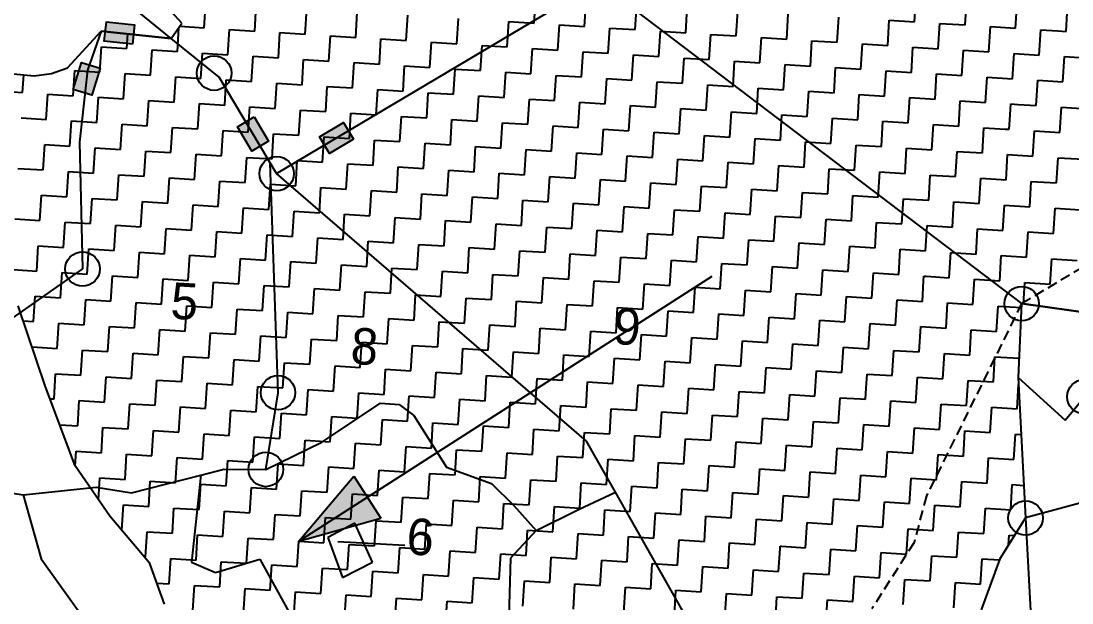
# Model space of a CAD drawing. Header units: metres. Extents: x 283327 to 285518, y 2014808 to 2017186.
# Drawn here: x 283588 to 284109, y 2016089 to 2016377 of the extents above; entities that cross this region are included whole.
import ezdxf
from ezdxf.enums import TextEntityAlignment as Align

# ---------------------------------------------------------------- set-up
doc = ezdxf.new("R2010")
doc.units = ezdxf.units.M
doc.header["$MEASUREMENT"] = 0
doc.linetypes.add('DASHED', pattern=[0.75, 0.5, -0.25])
for name, color, linetype in [('LINE_FOOTPATH', 1, 'DASHED'), ('POLY_HATCH', 12, 'Continuous'), ('POLY_PARCEL', 6, 'Continuous'), ('TEXT_PARCEL', 7, 'Continuous')]:
    doc.layers.add(name, color=color, linetype=linetype)
doc.styles.get("Standard").update_dxf_attribs({"font": 'arial.ttf'})
doc.styles.add('TEXT_MAP', font='', dxfattribs={"height": 2.5})
doc.styles.get('TEXT_MAP').set_extended_font_data('Kruti Dev 050')
doc.dimstyles.get("Standard").update_dxf_attribs({"dimtxt": 0.18, "dimasz": 0.18, "dimexe": 0.18, "dimexo": 0.0625, "dimgap": 0.09, "dimtad": 0, "dimtih": 1, "dimtoh": 1, "dimdec": 4, "dimzin": 0, "dimdsep": 46, "dimtxsty": 'Standard', "dimcen": 0.09, "dimadec": 0, "dimazin": 0, "dimtfac": 1, "dimtdec": 4, "dimtofl": 0, "dimtmove": 0, "dimatfit": 3, "dimfxl": 1, "dimtolj": 1, "dimtzin": 0, "dimarcsym": 0})

msp = doc.modelspace()

# ---------------------------------------------------------------- hatches: boundary and pattern name
for points in [[(283630.22, 2016376.85), (283629.21, 2016367.25), (283643.09, 2016365.79), (283644.1, 2016375.39)], [(283627.08, 2016353.91), (283617.84, 2016356.7), (283613.8, 2016343.34), (283623.04, 2016340.55)], [(283702.31, 2016312.83), (283710.61, 2016317.77), (283703.46, 2016329.76), (283695.17, 2016324.82)], [(283735.75, 2016319.88), (283740.68, 2016311.58), (283752.68, 2016318.71), (283747.74, 2016327.01)]]:
    msp.add_hatch(color=256).paths.add_polyline_path(points)
h = msp.add_hatch(color=256)
h.paths.add_polyline_path([(283759.5, 2016141.47), (283752.83, 2016151.87), (283725.5, 2016119.68)])
h.paths.add_polyline_path([(283725.5, 2016119.68), (283766.17, 2016131.07), (283759.5, 2016141.47)])

# ---------------------------------------------------------------- linework, layer by layer
for points in [[(283643.09, 2016365.79), (283629.21, 2016367.25), (283630.22, 2016376.85), (283644.1, 2016375.39)], [(283613.8, 2016343.34), (283617.84, 2016356.7), (283627.08, 2016353.91), (283623.04, 2016340.55)], [(283703.46, 2016329.76), (283710.61, 2016317.77), (283702.31, 2016312.83), (283695.17, 2016324.82)], [(283752.68, 2016318.71), (283740.68, 2016311.58), (283735.75, 2016319.88), (283747.74, 2016327.01)]]:
    msp.add_lwpolyline(points, close=True)
for points in [[(283725.5, 2016119.68), (283930.36, 2016250.96)], [(283725.5, 2016119.68), (283752.83, 2016151.87)], [(283752.83, 2016151.87), (283766.17, 2016131.07)], [(283725.5, 2016119.68), (283766.17, 2016131.07)]]:
    msp.add_lwpolyline(points)
for centre in [(283683.6, 2016351.45), (283714.57, 2016301.67), (283618.4, 2016254.46), (284083.64, 2016237.33), (283715.26, 2016193.22), (284114.69, 2016191.2), (283709.21, 2016155.22), (284085.57, 2016131.18)]:
    msp.add_circle(centre, 8.54)
at = {"layer": 'LINE_FOOTPATH', "ltscale": 10}
for p, q in [((284126.67, 2016262.95), (284083.64, 2016237.33)), ((284083.64, 2016237.33), (284036.5, 2016142.15)), ((284036.5, 2016142.15), (284030.33, 2016119.02)), ((284030.33, 2016119.02), (284009.44, 2016086.23))]:
    msp.add_line(p, q, dxfattribs=at)
at = {"layer": 'POLY_HATCH'}
for p, q in [((283667.69, 2016376.1), (283645.37, 2016400.5)), ((283662.36, 2016368.61), (283667.69, 2016376.1)), ((283610.93, 2016354.13), (283627.6, 2016372.28)), ((283627.6, 2016372.28), (283662.36, 2016368.61)), ((283569.92, 2016352.45), (283594.48, 2016350.05)), ((283594.48, 2016350.05), (283603.08, 2016351.22)), ((283603.08, 2016351.22), (283610.93, 2016354.13)), ((283600.14, 2016196.16), (283586.47, 2016236.19)), ((284083.64, 2016237.33), (284081.93, 2016200.72)), ((284153.12, 2016227.47), (284083.64, 2016237.33)), ((284081.93, 2016200.72), (284085.57, 2016131.18)), ((283614.71, 2016156.93), (283600.14, 2016196.16)), ((283631.89, 2016132), (283614.71, 2016156.93)), ((283651.72, 2016108.61), (283631.89, 2016132)), ((284085.57, 2016131.18), (284072.88, 2016110.89)), ((284072.88, 2016110.89), (284063.63, 2016085.64)), ((283658.98, 2016088.57), (283651.72, 2016108.61))]:
    msp.add_line(p, q, dxfattribs=at)
at = {"layer": 'POLY_HATCH', "linetype": 'Continuous'}
for p, q in [((283678.68, 2016373.86), (283679.47, 2016386.37)), ((283842.12, 2016376.14), (283842.91, 2016388.65)), ((283867.15, 2016374.56), (283867.94, 2016387.07)), ((284030.59, 2016376.84), (284031.38, 2016389.35)), ((284055.62, 2016375.27), (284056.41, 2016387.78)), ((284080.64, 2016373.69), (284081.43, 2016386.2)), ((283703.7, 2016372.28), (283704.49, 2016384.79)), ((283728.73, 2016370.71), (283729.51, 2016383.22)), ((283753.75, 2016369.13), (283754.54, 2016381.65)), ((283892.17, 2016372.99), (283892.96, 2016385.5)), ((283917.2, 2016371.41), (283917.98, 2016383.93)), ((283942.22, 2016369.84), (283943.01, 2016382.35)), ((283967.25, 2016368.26), (283968.03, 2016380.78)), ((284105.67, 2016372.12), (284106.24, 2016381.27)), ((283778.78, 2016367.56), (283779.56, 2016380.07)), ((283803.8, 2016365.99), (283804.59, 2016378.5)), ((283828.82, 2016364.41), (283829.61, 2016376.92)), ((283829.61, 2016376.92), (283842.12, 2016376.14)), ((283992.27, 2016366.69), (283993.06, 2016379.2)), ((284017.3, 2016365.12), (284018.08, 2016377.63)), ((284018.08, 2016377.63), (284030.59, 2016376.84)), ((284042.32, 2016363.54), (284043.11, 2016376.05)), ((284043.11, 2016376.05), (284055.62, 2016375.27)), ((283640.35, 2016363.71), (283640.81, 2016370.88)), ((283665.38, 2016362.13), (283666.12, 2016373.89)), ((283666.63, 2016374.61), (283678.68, 2016373.86)), ((283690.4, 2016360.56), (283691.19, 2016373.07)), ((283691.19, 2016373.07), (283703.7, 2016372.28)), ((283715.43, 2016358.98), (283716.21, 2016371.5)), ((283716.21, 2016371.5), (283728.73, 2016370.71)), ((283853.85, 2016362.84), (283854.64, 2016375.35)), ((283854.64, 2016375.35), (283867.15, 2016374.56)), ((283878.87, 2016361.26), (283879.66, 2016373.77)), ((283879.66, 2016373.77), (283892.17, 2016372.99)), ((283903.9, 2016359.69), (283904.69, 2016372.2)), ((283904.69, 2016372.2), (283917.2, 2016371.41)), ((283928.92, 2016358.11), (283929.71, 2016370.63)), ((283929.71, 2016370.63), (283942.22, 2016369.84)), ((284067.34, 2016361.97), (284068.13, 2016374.48)), ((284068.13, 2016374.48), (284080.64, 2016373.69)), ((284092.37, 2016360.39), (284093.16, 2016372.9)), ((284093.16, 2016372.9), (284101.48, 2016372.38)), ((284101.48, 2016372.38), (284105.67, 2016372.12)), ((283740.45, 2016357.41), (283741.24, 2016369.92)), ((283741.24, 2016369.92), (283753.75, 2016369.13)), ((283765.48, 2016355.83), (283766.26, 2016368.35)), ((283766.26, 2016368.35), (283778.78, 2016367.56)), ((283790.5, 2016354.26), (283791.29, 2016366.77)), ((283791.29, 2016366.77), (283803.8, 2016365.99)), ((283815.53, 2016352.69), (283816.31, 2016365.2)), ((283816.31, 2016365.2), (283828.82, 2016364.41)), ((283953.95, 2016356.54), (283954.73, 2016369.05)), ((283954.73, 2016369.05), (283967.25, 2016368.26)), ((283978.97, 2016354.96), (283979.76, 2016367.48)), ((283979.76, 2016367.48), (283992.27, 2016366.69)), ((284004, 2016353.39), (284004.78, 2016365.9)), ((284004.78, 2016365.9), (284017.3, 2016365.12)), ((283627.05, 2016351.98), (283627.84, 2016364.49)), ((283627.84, 2016364.49), (283640.35, 2016363.71)), ((283652.08, 2016350.41), (283652.87, 2016362.92)), ((283652.87, 2016362.92), (283665.38, 2016362.13)), ((283677.1, 2016348.83), (283677.89, 2016361.34)), ((283677.89, 2016361.34), (283690.4, 2016360.56)), ((283702.13, 2016347.26), (283702.92, 2016359.77)), ((283702.92, 2016359.77), (283715.43, 2016358.98)), ((283840.55, 2016351.11), (283841.34, 2016363.62)), ((283841.34, 2016363.62), (283853.85, 2016362.84)), ((283865.57, 2016349.54), (283866.36, 2016362.05)), ((283866.36, 2016362.05), (283878.87, 2016361.26)), ((283890.6, 2016347.96), (283891.39, 2016360.48)), ((283891.39, 2016360.48), (283903.9, 2016359.69)), ((284029.02, 2016351.82), (284029.81, 2016364.33)), ((284029.81, 2016364.33), (284042.32, 2016363.54)), ((284054.05, 2016350.24), (284054.83, 2016362.75)), ((284054.83, 2016362.75), (284067.34, 2016361.97)), ((284079.07, 2016348.67), (284079.86, 2016361.18)), ((284079.86, 2016361.18), (284092.37, 2016360.39)), ((283727.15, 2016345.68), (283727.94, 2016358.2)), ((283727.94, 2016358.2), (283740.45, 2016357.41)), ((283752.18, 2016344.11), (283752.96, 2016356.62)), ((283752.96, 2016356.62), (283765.48, 2016355.83)), ((283777.2, 2016342.54), (283777.99, 2016355.05)), ((283777.99, 2016355.05), (283790.5, 2016354.26)), ((283915.62, 2016346.39), (283916.41, 2016358.9)), ((283916.41, 2016358.9), (283928.92, 2016358.11)), ((283940.65, 2016344.81), (283941.43, 2016357.33)), ((283941.43, 2016357.33), (283953.95, 2016356.54)), ((283965.67, 2016343.24), (283966.46, 2016355.75)), ((283966.46, 2016355.75), (283978.97, 2016354.96)), ((284104.09, 2016347.09), (284104.88, 2016359.61)), ((284104.88, 2016359.61), (284117.39, 2016358.82)), ((283588.73, 2016341.83), (283589.28, 2016350.56)), ((283613.76, 2016340.26), (283614.54, 2016352.77)), ((283614.54, 2016352.77), (283627.05, 2016351.98)), ((283638.78, 2016338.68), (283639.57, 2016351.19)), ((283639.57, 2016351.19), (283652.08, 2016350.41)), ((283663.8, 2016337.11), (283664.59, 2016349.62)), ((283664.59, 2016349.62), (283677.1, 2016348.83)), ((283802.23, 2016340.96), (283803.01, 2016353.47)), ((283803.01, 2016353.47), (283815.53, 2016352.69)), ((283827.25, 2016339.39), (283828.04, 2016351.9)), ((283828.04, 2016351.9), (283840.55, 2016351.11)), ((283852.27, 2016337.81), (283853.06, 2016350.32)), ((283853.06, 2016350.32), (283865.57, 2016349.54)), ((283990.7, 2016341.67), (283991.48, 2016354.18)), ((283991.48, 2016354.18), (284004, 2016353.39)), ((284015.72, 2016340.09), (284016.51, 2016352.6)), ((284016.51, 2016352.6), (284029.02, 2016351.82)), ((284040.75, 2016338.52), (284041.53, 2016351.03)), ((284041.53, 2016351.03), (284054.05, 2016350.24)), ((284065.77, 2016336.94), (284066.56, 2016349.45)), ((284066.56, 2016349.45), (284079.07, 2016348.67)), ((283688.83, 2016335.53), (283689.62, 2016348.05)), ((283689.62, 2016348.05), (283702.13, 2016347.26)), ((283713.85, 2016333.96), (283714.64, 2016346.47)), ((283714.64, 2016346.47), (283727.15, 2016345.68)), ((283738.88, 2016332.38), (283739.66, 2016344.9)), ((283739.66, 2016344.9), (283752.18, 2016344.11)), ((283877.3, 2016336.24), (283878.09, 2016348.75)), ((283878.09, 2016348.75), (283890.6, 2016347.96)), ((283902.32, 2016334.66), (283903.11, 2016347.18)), ((283903.11, 2016347.18), (283915.62, 2016346.39)), ((283927.35, 2016333.09), (283928.14, 2016345.6)), ((283928.14, 2016345.6), (283940.65, 2016344.81)), ((284090.79, 2016335.37), (284091.58, 2016347.88)), ((284091.58, 2016347.88), (284104.09, 2016347.09)), ((283576.22, 2016342.62), (283588.73, 2016341.83)), ((283600.46, 2016328.53), (283601.24, 2016341.04)), ((283601.24, 2016341.04), (283613.76, 2016340.26)), ((283625.48, 2016326.96), (283626.27, 2016339.47)), ((283626.27, 2016339.47), (283638.78, 2016338.68)), ((283763.9, 2016330.81), (283764.69, 2016343.32)), ((283764.69, 2016343.32), (283777.2, 2016342.54)), ((283788.93, 2016329.24), (283789.71, 2016341.75)), ((283789.71, 2016341.75), (283802.23, 2016340.96)), ((283813.95, 2016327.66), (283814.74, 2016340.17)), ((283814.74, 2016340.17), (283827.25, 2016339.39)), ((283952.37, 2016331.51), (283953.16, 2016344.03)), ((283953.16, 2016344.03), (283965.67, 2016343.24)), ((283977.4, 2016329.94), (283978.18, 2016342.45)), ((283978.18, 2016342.45), (283990.7, 2016341.67)), ((284002.42, 2016328.37), (284003.21, 2016340.88)), ((284003.21, 2016340.88), (284015.72, 2016340.09)), ((284027.45, 2016326.79), (284028.23, 2016339.3)), ((284028.23, 2016339.3), (284040.75, 2016338.52)), ((283650.5, 2016325.38), (283651.29, 2016337.89)), ((283651.29, 2016337.89), (283663.8, 2016337.11)), ((283675.53, 2016323.81), (283676.32, 2016336.32)), ((283676.32, 2016336.32), (283688.83, 2016335.53)), ((283700.55, 2016322.23), (283701.34, 2016334.75)), ((283701.34, 2016334.75), (283713.85, 2016333.96)), ((283838.98, 2016326.09), (283839.76, 2016338.6)), ((283839.76, 2016338.6), (283852.27, 2016337.81)), ((283864, 2016324.51), (283864.79, 2016337.02)), ((283864.79, 2016337.02), (283877.3, 2016336.24)), ((283889.02, 2016322.94), (283889.81, 2016335.45)), ((283889.81, 2016335.45), (283902.32, 2016334.66)), ((283914.05, 2016321.36), (283914.84, 2016333.88)), ((283914.84, 2016333.88), (283927.35, 2016333.09)), ((284052.47, 2016325.22), (284053.26, 2016337.73)), ((284053.26, 2016337.73), (284065.77, 2016336.94)), ((284077.78, 2016328.18), (284078.28, 2016336.16)), ((284078.28, 2016336.16), (284081.93, 2016335.93)), ((284081.93, 2016335.93), (284090.79, 2016335.37)), ((284102.52, 2016322.07), (284103.31, 2016334.58)), ((284103.31, 2016334.58), (284115.82, 2016333.79)), ((283587.94, 2016329.32), (283600.46, 2016328.53)), ((283725.58, 2016320.66), (283726.37, 2016333.17)), ((283726.37, 2016333.17), (283738.88, 2016332.38)), ((283750.6, 2016319.08), (283751.39, 2016331.6)), ((283751.39, 2016331.6), (283763.9, 2016330.81)), ((283775.63, 2016317.51), (283776.41, 2016330.02)), ((283776.41, 2016330.02), (283788.93, 2016329.24)), ((283939.07, 2016319.79), (283939.86, 2016332.3)), ((283939.86, 2016332.3), (283952.37, 2016331.51)), ((283964.1, 2016318.22), (283964.89, 2016330.73)), ((283964.89, 2016330.73), (283977.4, 2016329.94)), ((283989.12, 2016316.64), (283989.91, 2016329.15)), ((283989.91, 2016329.15), (284002.42, 2016328.37)), ((283612.18, 2016315.23), (283612.97, 2016327.74)), ((283612.97, 2016327.74), (283625.48, 2016326.96)), ((283637.21, 2016313.66), (283637.99, 2016326.17)), ((283637.99, 2016326.17), (283650.5, 2016325.38)), ((283662.23, 2016312.08), (283663.02, 2016324.59)), ((283663.02, 2016324.59), (283675.53, 2016323.81)), ((283800.65, 2016315.94), (283801.44, 2016328.45)), ((283801.44, 2016328.45), (283813.95, 2016327.66)), ((283825.68, 2016314.36), (283826.46, 2016326.87)), ((283826.46, 2016326.87), (283838.98, 2016326.09)), ((283850.7, 2016312.79), (283851.49, 2016325.3)), ((283851.49, 2016325.3), (283864, 2016324.51)), ((283875.73, 2016311.21), (283876.51, 2016323.73)), ((283876.51, 2016323.73), (283889.02, 2016322.94)), ((284014.15, 2016315.07), (284014.93, 2016327.58)), ((284014.93, 2016327.58), (284027.45, 2016326.79)), ((284039.17, 2016313.49), (284039.96, 2016326)), ((284039.96, 2016326), (284052.47, 2016325.22)), ((284064.2, 2016311.92), (284064.98, 2016324.43)), ((284064.98, 2016324.43), (284075.42, 2016323.77)), ((284075.42, 2016323.77), (284077.5, 2016323.64)), ((284077.5, 2016323.64), (284077.78, 2016328.18)), ((283687.25, 2016310.51), (283688.04, 2016323.02)), ((283688.04, 2016323.02), (283700.55, 2016322.23)), ((283712.28, 2016308.93), (283713.07, 2016321.45)), ((283713.07, 2016321.45), (283725.58, 2016320.66)), ((283737.3, 2016307.36), (283738.09, 2016319.87)), ((283738.09, 2016319.87), (283750.6, 2016319.08)), ((283762.33, 2016305.79), (283763.12, 2016318.3)), ((283763.12, 2016318.3), (283775.63, 2016317.51)), ((283900.75, 2016309.64), (283901.54, 2016322.15)), ((283901.54, 2016322.15), (283914.05, 2016321.36)), ((283925.77, 2016308.06), (283926.56, 2016320.58)), ((283926.56, 2016320.58), (283939.07, 2016319.79)), ((283950.8, 2016306.49), (283951.59, 2016319)), ((283951.59, 2016319), (283964.1, 2016318.22)), ((284089.22, 2016310.34), (284090.01, 2016322.86)), ((284090.01, 2016322.86), (284102.52, 2016322.07)), ((283598.88, 2016303.51), (283599.67, 2016316.02)), ((283599.67, 2016316.02), (283612.18, 2016315.23)), ((283623.91, 2016301.93), (283624.69, 2016314.44)), ((283624.69, 2016314.44), (283637.21, 2016313.66)), ((283787.35, 2016304.21), (283788.14, 2016316.72)), ((283788.14, 2016316.72), (283800.65, 2016315.94)), ((283812.38, 2016302.64), (283813.16, 2016315.15)), ((283813.16, 2016315.15), (283825.68, 2016314.36)), ((283837.4, 2016301.06), (283838.19, 2016313.57)), ((283838.19, 2016313.57), (283850.7, 2016312.79)), ((283975.82, 2016304.92), (283976.61, 2016317.43)), ((283976.61, 2016317.43), (283989.12, 2016316.64)), ((284000.85, 2016303.34), (284001.63, 2016315.85)), ((284001.63, 2016315.85), (284014.15, 2016315.07)), ((284025.87, 2016301.77), (284026.66, 2016314.28)), ((284026.66, 2016314.28), (284039.17, 2016313.49)), ((283648.93, 2016300.36), (283649.72, 2016312.87)), ((283649.72, 2016312.87), (283662.23, 2016312.08)), ((283673.96, 2016298.78), (283674.74, 2016311.3)), ((283674.74, 2016311.3), (283687.25, 2016310.51)), ((283698.98, 2016297.21), (283699.77, 2016309.72)), ((283699.77, 2016309.72), (283712.28, 2016308.93)), ((283724, 2016295.63), (283724.79, 2016308.15)), ((283724.79, 2016308.15), (283737.3, 2016307.36)), ((283862.43, 2016299.49), (283863.21, 2016312)), ((283863.21, 2016312), (283875.73, 2016311.21)), ((283887.45, 2016297.91), (283888.24, 2016310.43)), ((283888.24, 2016310.43), (283900.75, 2016309.64)), ((283912.47, 2016296.34), (283913.26, 2016308.85)), ((283913.26, 2016308.85), (283925.77, 2016308.06)), ((284050.9, 2016300.19), (284051.68, 2016312.71)), ((284051.68, 2016312.71), (284064.2, 2016311.92)), ((284075.92, 2016298.62), (284076.71, 2016311.13)), ((284076.71, 2016311.13), (284089.22, 2016310.34)), ((284100.95, 2016297.04), (284101.73, 2016309.56)), ((284101.73, 2016309.56), (284114.24, 2016308.77)), ((283586.37, 2016304.29), (283598.88, 2016303.51)), ((283610.61, 2016290.21), (283611.39, 2016302.72)), ((283611.39, 2016302.72), (283623.91, 2016301.93)), ((283749.03, 2016294.06), (283749.82, 2016306.57)), ((283749.82, 2016306.57), (283762.33, 2016305.79)), ((283774.05, 2016292.49), (283774.84, 2016305)), ((283774.84, 2016305), (283787.35, 2016304.21)), ((283799.08, 2016290.91), (283799.86, 2016303.42)), ((283799.86, 2016303.42), (283812.38, 2016302.64)), ((283937.5, 2016294.77), (283938.29, 2016307.28)), ((283938.29, 2016307.28), (283950.8, 2016306.49)), ((283962.52, 2016293.19), (283963.31, 2016305.7)), ((283963.31, 2016305.7), (283975.82, 2016304.92)), ((283987.55, 2016291.62), (283988.34, 2016304.13)), ((283988.34, 2016304.13), (284000.85, 2016303.34)), ((284012.57, 2016290.04), (284013.36, 2016302.55)), ((284013.36, 2016302.55), (284025.87, 2016301.77)), ((283635.63, 2016288.63), (283636.42, 2016301.14)), ((283636.42, 2016301.14), (283648.93, 2016300.36)), ((283660.66, 2016287.06), (283661.44, 2016299.57)), ((283661.44, 2016299.57), (283673.96, 2016298.78)), ((283685.68, 2016285.48), (283686.47, 2016298)), ((283686.47, 2016298), (283698.98, 2016297.21)), ((283824.1, 2016289.34), (283824.89, 2016301.85)), ((283824.89, 2016301.85), (283837.4, 2016301.06)), ((283849.13, 2016287.76), (283849.91, 2016300.28)), ((283849.91, 2016300.28), (283862.43, 2016299.49)), ((283874.15, 2016286.19), (283874.94, 2016298.7)), ((283874.94, 2016298.7), (283887.45, 2016297.91)), ((284037.6, 2016288.47), (284038.38, 2016300.98)), ((284038.38, 2016300.98), (284050.9, 2016300.19)), ((284062.62, 2016286.89), (284063.41, 2016299.41)), ((284063.41, 2016299.41), (284075.92, 2016298.62)), ((284087.65, 2016285.32), (284088.43, 2016297.83)), ((284088.43, 2016297.83), (284100.95, 2016297.04)), ((283710.7, 2016283.91), (283711.49, 2016296.42)), ((283711.49, 2016296.42), (283724, 2016295.63)), ((283735.73, 2016282.34), (283736.52, 2016294.85)), ((283736.52, 2016294.85), (283749.03, 2016294.06)), ((283760.75, 2016280.76), (283761.54, 2016293.27)), ((283761.54, 2016293.27), (283774.05, 2016292.49)), ((283899.18, 2016284.61), (283899.96, 2016297.13)), ((283899.96, 2016297.13), (283912.47, 2016296.34)), ((283924.2, 2016283.04), (283924.99, 2016295.55)), ((283924.99, 2016295.55), (283937.5, 2016294.77)), ((283949.22, 2016281.47), (283950.01, 2016293.98)), ((283950.01, 2016293.98), (283962.52, 2016293.19)), ((283974.25, 2016279.89), (283975.04, 2016292.4)), ((283975.04, 2016292.4), (283987.55, 2016291.62)), ((283597.31, 2016278.48), (283598.09, 2016290.99)), ((283598.09, 2016290.99), (283610.61, 2016290.21)), ((283622.33, 2016276.91), (283623.12, 2016289.42)), ((283623.12, 2016289.42), (283635.63, 2016288.63)), ((283647.36, 2016275.33), (283648.14, 2016287.85)), ((283648.14, 2016287.85), (283660.66, 2016287.06)), ((283785.78, 2016279.19), (283786.57, 2016291.7)), ((283786.57, 2016291.7), (283799.08, 2016290.91)), ((283810.8, 2016277.61), (283811.59, 2016290.12)), ((283811.59, 2016290.12), (283824.1, 2016289.34)), ((283835.83, 2016276.04), (283836.61, 2016288.55)), ((283836.61, 2016288.55), (283849.13, 2016287.76)), ((283860.85, 2016274.46), (283861.64, 2016286.98)), ((283861.64, 2016286.98), (283874.15, 2016286.19)), ((283999.27, 2016278.32), (284000.06, 2016290.83)), ((284000.06, 2016290.83), (284012.57, 2016290.04)), ((284024.3, 2016276.74), (284025.08, 2016289.26)), ((284025.08, 2016289.26), (284037.6, 2016288.47)), ((284049.32, 2016275.17), (284050.11, 2016287.68)), ((284050.11, 2016287.68), (284055.87, 2016287.32)), ((284055.87, 2016287.32), (284062.62, 2016286.89)), ((283672.38, 2016273.76), (283673.17, 2016286.27)), ((283673.17, 2016286.27), (283685.68, 2016285.48)), ((283697.41, 2016272.18), (283698.19, 2016284.7)), ((283698.19, 2016284.7), (283710.7, 2016283.91)), ((283722.43, 2016270.61), (283723.22, 2016283.12)), ((283723.22, 2016283.12), (283735.73, 2016282.34)), ((283885.88, 2016272.89), (283886.66, 2016285.4)), ((283886.66, 2016285.4), (283899.18, 2016284.61)), ((283910.9, 2016271.32), (283911.69, 2016283.83)), ((283911.69, 2016283.83), (283924.2, 2016283.04)), ((283935.92, 2016269.74), (283936.71, 2016282.25)), ((283936.71, 2016282.25), (283949.22, 2016281.47)), ((284074.35, 2016273.59), (284075.13, 2016286.11)), ((284075.13, 2016286.11), (284087.65, 2016285.32)), ((284099.37, 2016272.02), (284100.16, 2016284.53)), ((284100.16, 2016284.53), (284112.67, 2016283.75)), ((283584.8, 2016279.27), (283597.31, 2016278.48)), ((283609.03, 2016265.18), (283609.82, 2016277.69)), ((283609.82, 2016277.69), (283622.33, 2016276.91)), ((283747.45, 2016269.04), (283748.24, 2016281.55)), ((283748.24, 2016281.55), (283760.75, 2016280.76)), ((283772.48, 2016267.46), (283773.27, 2016279.97)), ((283773.27, 2016279.97), (283785.78, 2016279.19)), ((283797.5, 2016265.89), (283798.29, 2016278.4)), ((283798.29, 2016278.4), (283810.8, 2016277.61)), ((283822.53, 2016264.31), (283823.31, 2016276.83)), ((283823.31, 2016276.83), (283835.83, 2016276.04)), ((283960.95, 2016268.17), (283961.74, 2016280.68)), ((283961.74, 2016280.68), (283974.25, 2016279.89)), ((283985.97, 2016266.59), (283986.76, 2016279.1)), ((283986.76, 2016279.1), (283999.27, 2016278.32)), ((284011, 2016265.02), (284011.79, 2016277.53)), ((284011.79, 2016277.53), (284024.3, 2016276.74)), ((283634.06, 2016263.61), (283634.84, 2016276.12)), ((283634.84, 2016276.12), (283647.36, 2016275.33)), ((283659.08, 2016262.03), (283659.87, 2016274.55)), ((283659.87, 2016274.55), (283672.38, 2016273.76)), ((283684.11, 2016260.46), (283684.89, 2016272.97)), ((283684.89, 2016272.97), (283697.41, 2016272.18)), ((283709.13, 2016258.89), (283709.92, 2016271.4)), ((283709.92, 2016271.4), (283722.43, 2016270.61)), ((283847.55, 2016262.74), (283848.34, 2016275.25)), ((283848.34, 2016275.25), (283860.85, 2016274.46)), ((283872.58, 2016261.16), (283873.36, 2016273.68)), ((283873.36, 2016273.68), (283885.88, 2016272.89)), ((283897.6, 2016259.59), (283898.39, 2016272.1)), ((283898.39, 2016272.1), (283910.9, 2016271.32)), ((284036.02, 2016263.44), (284036.81, 2016275.96)), ((284036.81, 2016275.96), (284049.32, 2016275.17)), ((284061.05, 2016261.87), (284061.83, 2016274.38)), ((284061.83, 2016274.38), (284074.35, 2016273.59)), ((284086.07, 2016260.29), (284086.86, 2016272.81)), ((284086.86, 2016272.81), (284099.37, 2016272.02)), ((283734.15, 2016257.31), (283734.94, 2016269.82)), ((283734.94, 2016269.82), (283747.45, 2016269.04)), ((283759.18, 2016255.74), (283759.97, 2016268.25)), ((283759.97, 2016268.25), (283772.48, 2016267.46)), ((283784.2, 2016254.16), (283784.99, 2016266.67)), ((283784.99, 2016266.67), (283797.5, 2016265.89)), ((283922.63, 2016258.02), (283923.41, 2016270.53)), ((283923.41, 2016270.53), (283935.92, 2016269.74)), ((283947.65, 2016256.44), (283948.44, 2016268.95)), ((283948.44, 2016268.95), (283960.95, 2016268.17)), ((283972.67, 2016254.87), (283973.46, 2016267.38)), ((283973.46, 2016267.38), (283985.97, 2016266.59)), ((283595.73, 2016253.46), (283596.52, 2016265.97)), ((283596.52, 2016265.97), (283609.03, 2016265.18)), ((283620.76, 2016251.88), (283621.54, 2016264.4)), ((283621.54, 2016264.4), (283634.06, 2016263.61)), ((283645.78, 2016250.31), (283646.57, 2016262.82)), ((283646.57, 2016262.82), (283659.08, 2016262.03)), ((283670.81, 2016248.73), (283671.59, 2016261.25)), ((283671.59, 2016261.25), (283684.11, 2016260.46)), ((283809.23, 2016252.59), (283810.02, 2016265.1)), ((283810.02, 2016265.1), (283822.53, 2016264.31)), ((283834.25, 2016251.01), (283835.04, 2016263.53)), ((283835.04, 2016263.53), (283847.55, 2016262.74)), ((283859.28, 2016249.44), (283860.06, 2016261.95)), ((283860.06, 2016261.95), (283872.58, 2016261.16)), ((283997.7, 2016253.29), (283998.49, 2016265.8)), ((283998.49, 2016265.8), (284011, 2016265.02)), ((284022.72, 2016251.72), (284023.51, 2016264.23)), ((284023.51, 2016264.23), (284036.02, 2016263.44)), ((284047.75, 2016250.14), (284048.53, 2016262.66)), ((284048.53, 2016262.66), (284061.05, 2016261.87)), ((284072.77, 2016248.57), (284073.56, 2016261.08)), ((284073.56, 2016261.08), (284086.07, 2016260.29)), ((283695.83, 2016247.16), (283696.62, 2016259.67)), ((283696.62, 2016259.67), (283709.13, 2016258.89)), ((283720.86, 2016245.59), (283721.64, 2016258.1)), ((283721.64, 2016258.1), (283734.15, 2016257.31)), ((283745.88, 2016244.01), (283746.67, 2016256.52)), ((283746.67, 2016256.52), (283759.18, 2016255.74)), ((283884.3, 2016247.86), (283885.09, 2016260.38)), ((283885.09, 2016260.38), (283897.6, 2016259.59)), ((283909.33, 2016246.29), (283910.11, 2016258.8)), ((283910.11, 2016258.8), (283922.63, 2016258.02)), ((283934.35, 2016244.72), (283935.14, 2016257.23)), ((283935.14, 2016257.23), (283947.65, 2016256.44)), ((283959.37, 2016243.14), (283960.16, 2016255.65)), ((283960.16, 2016255.65), (283972.67, 2016254.87)), ((284097.8, 2016247), (284098.58, 2016259.51)), ((284098.58, 2016259.51), (284111.1, 2016258.72)), ((283584.03, 2016254.19), (283595.73, 2016253.46)), ((283607.46, 2016240.16), (283608.25, 2016252.67)), ((283608.25, 2016252.67), (283620.76, 2016251.88)), ((283632.48, 2016238.58), (283633.27, 2016251.1)), ((283633.27, 2016251.1), (283645.78, 2016250.31)), ((283770.9, 2016242.44), (283771.69, 2016254.95)), ((283771.69, 2016254.95), (283784.2, 2016254.16)), ((283795.93, 2016240.86), (283796.72, 2016253.38)), ((283796.72, 2016253.38), (283809.23, 2016252.59)), ((283820.95, 2016239.29), (283821.74, 2016251.8)), ((283821.74, 2016251.8), (283834.25, 2016251.01)), ((283984.4, 2016241.57), (283985.19, 2016254.08)), ((283985.19, 2016254.08), (283997.7, 2016253.29)), ((284009.42, 2016239.99), (284010.21, 2016252.51)), ((284010.21, 2016252.51), (284022.72, 2016251.72)), ((284035.09, 2016248.55), (284035.24, 2016250.93)), ((284035.24, 2016250.93), (284036.33, 2016250.86)), ((284036.33, 2016250.86), (284047.75, 2016250.14)), ((283657.51, 2016237.01), (283658.29, 2016249.52)), ((283658.29, 2016249.52), (283670.81, 2016248.73)), ((283682.53, 2016235.44), (283683.32, 2016247.95)), ((283683.32, 2016247.95), (283695.83, 2016247.16)), ((283707.56, 2016233.86), (283708.34, 2016246.37)), ((283708.34, 2016246.37), (283720.86, 2016245.59)), ((283845.98, 2016237.71), (283846.76, 2016250.23)), ((283846.76, 2016250.23), (283859.28, 2016249.44)), ((283871, 2016236.14), (283871.79, 2016248.65)), ((283871.79, 2016248.65), (283884.3, 2016247.86)), ((283896.03, 2016234.57), (283896.81, 2016247.08)), ((283896.81, 2016247.08), (283909.33, 2016246.29)), ((283921.05, 2016232.99), (283921.84, 2016245.5)), ((283921.84, 2016245.5), (283934.35, 2016244.72)), ((284034.45, 2016238.42), (284035.09, 2016248.55)), ((284059.47, 2016236.84), (284060.26, 2016249.36)), ((284060.26, 2016249.36), (284072.77, 2016248.57)), ((284084.62, 2016237.19), (284085.28, 2016247.78)), ((284085.28, 2016247.78), (284097.8, 2016247)), ((283594.16, 2016228.43), (283594.95, 2016240.95)), ((283594.95, 2016240.95), (283607.46, 2016240.16)), ((283732.58, 2016232.29), (283733.37, 2016244.8)), ((283733.37, 2016244.8), (283745.88, 2016244.01)), ((283757.6, 2016230.71), (283758.39, 2016243.22)), ((283758.39, 2016243.22), (283770.9, 2016242.44)), ((283782.63, 2016229.14), (283783.42, 2016241.65)), ((283783.42, 2016241.65), (283795.93, 2016240.86)), ((283807.65, 2016227.56), (283808.44, 2016240.08)), ((283808.44, 2016240.08), (283820.95, 2016239.29)), ((283946.08, 2016231.42), (283946.86, 2016243.93)), ((283946.86, 2016243.93), (283959.37, 2016243.14)), ((283971.1, 2016229.84), (283971.89, 2016242.35)), ((283971.89, 2016242.35), (283984.4, 2016241.57)), ((283996.12, 2016228.27), (283996.91, 2016240.78)), ((283996.91, 2016240.78), (284009.42, 2016239.99)), ((283619.18, 2016226.86), (283619.97, 2016239.37)), ((283619.97, 2016239.37), (283632.48, 2016238.58)), ((283644.21, 2016225.28), (283644.99, 2016237.8)), ((283644.99, 2016237.8), (283657.51, 2016237.01)), ((283669.23, 2016223.71), (283670.02, 2016236.22)), ((283670.02, 2016236.22), (283682.53, 2016235.44)), ((283832.68, 2016225.99), (283833.47, 2016238.5)), ((283833.47, 2016238.5), (283845.98, 2016237.71)), ((283857.7, 2016224.41), (283858.49, 2016236.93)), ((283858.49, 2016236.93), (283871, 2016236.14)), ((283882.73, 2016222.84), (283883.51, 2016235.35)), ((283883.51, 2016235.35), (283896.03, 2016234.57)), ((284021.15, 2016226.69), (284021.94, 2016239.21)), ((284021.94, 2016239.21), (284029.81, 2016238.71)), ((284029.81, 2016238.71), (284034.45, 2016238.42)), ((284046.17, 2016225.12), (284046.96, 2016237.63)), ((284046.96, 2016237.63), (284059.47, 2016236.84)), ((284071.2, 2016223.55), (284071.99, 2016236.06)), ((284071.99, 2016236.06), (284083.55, 2016235.33)), ((283694.26, 2016222.14), (283695.04, 2016234.65)), ((283695.04, 2016234.65), (283707.56, 2016233.86)), ((283719.28, 2016220.56), (283720.07, 2016233.07)), ((283720.07, 2016233.07), (283732.58, 2016232.29)), ((283744.31, 2016218.99), (283745.09, 2016231.5)), ((283745.09, 2016231.5), (283757.6, 2016230.71)), ((283769.33, 2016217.41), (283770.12, 2016229.92)), ((283770.12, 2016229.92), (283782.63, 2016229.14)), ((283907.75, 2016221.27), (283908.54, 2016233.78)), ((283908.54, 2016233.78), (283921.05, 2016232.99)), ((283932.78, 2016219.69), (283933.56, 2016232.2)), ((283933.56, 2016232.2), (283946.08, 2016231.42)), ((283957.8, 2016218.12), (283958.59, 2016230.63)), ((283958.59, 2016230.63), (283971.1, 2016229.84)), ((283589.01, 2016228.76), (283594.16, 2016228.43)), ((283605.88, 2016215.13), (283606.67, 2016227.65)), ((283606.67, 2016227.65), (283619.18, 2016226.86)), ((283630.91, 2016213.56), (283631.7, 2016226.07)), ((283631.7, 2016226.07), (283644.21, 2016225.28)), ((283655.93, 2016211.98), (283656.72, 2016224.5)), ((283656.72, 2016224.5), (283669.23, 2016223.71)), ((283794.35, 2016215.84), (283795.14, 2016228.35)), ((283795.14, 2016228.35), (283807.65, 2016227.56)), ((283819.38, 2016214.26), (283820.17, 2016226.78)), ((283820.17, 2016226.78), (283832.68, 2016225.99)), ((283844.4, 2016212.69), (283845.19, 2016225.2)), ((283845.19, 2016225.2), (283857.7, 2016224.41)), ((283982.83, 2016216.54), (283983.61, 2016229.06)), ((283983.61, 2016229.06), (283996.12, 2016228.27)), ((284007.85, 2016214.97), (284008.64, 2016227.48)), ((284008.64, 2016227.48), (284021.15, 2016226.69)), ((284032.87, 2016213.39), (284033.66, 2016225.91)), ((284033.66, 2016225.91), (284046.17, 2016225.12)), ((283680.96, 2016210.41), (283681.74, 2016222.92)), ((283681.74, 2016222.92), (283694.26, 2016222.14)), ((283705.98, 2016208.84), (283706.77, 2016221.35)), ((283706.77, 2016221.35), (283719.28, 2016220.56)), ((283731.01, 2016207.26), (283731.79, 2016219.77)), ((283731.79, 2016219.77), (283744.31, 2016218.99)), ((283869.43, 2016211.12), (283870.22, 2016223.63)), ((283870.22, 2016223.63), (283882.73, 2016222.84)), ((283894.45, 2016209.54), (283895.24, 2016222.05)), ((283895.24, 2016222.05), (283907.75, 2016221.27)), ((283919.48, 2016207.97), (283920.26, 2016220.48)), ((283920.26, 2016220.48), (283932.78, 2016219.69)), ((284057.9, 2016211.82), (284058.69, 2016224.33)), ((284058.69, 2016224.33), (284071.2, 2016223.55)), ((283593.39, 2016215.92), (283605.88, 2016215.13)), ((283617.61, 2016201.83), (283618.4, 2016214.35)), ((283618.4, 2016214.35), (283630.91, 2016213.56)), ((283756.03, 2016205.69), (283756.82, 2016218.2)), ((283756.82, 2016218.2), (283769.33, 2016217.41)), ((283781.06, 2016204.11), (283781.84, 2016216.63)), ((283781.84, 2016216.63), (283794.35, 2016215.84)), ((283806.08, 2016202.54), (283806.87, 2016215.05)), ((283806.87, 2016215.05), (283819.38, 2016214.26)), ((283944.5, 2016206.39), (283945.29, 2016218.9)), ((283945.29, 2016218.9), (283957.8, 2016218.12)), ((283969.53, 2016204.82), (283970.31, 2016217.33)), ((283970.31, 2016217.33), (283982.83, 2016216.54)), ((283994.55, 2016203.24), (283995.34, 2016215.76)), ((283995.34, 2016215.76), (284007.85, 2016214.97)), ((284019.57, 2016201.67), (284020.36, 2016214.18)), ((284020.36, 2016214.18), (284032.87, 2016213.39)), ((283642.63, 2016200.26), (283643.42, 2016212.77)), ((283643.42, 2016212.77), (283655.93, 2016211.98)), ((283667.66, 2016198.69), (283668.44, 2016211.2)), ((283668.44, 2016211.2), (283680.96, 2016210.41)), ((283692.68, 2016197.11), (283693.47, 2016209.62)), ((283693.47, 2016209.62), (283705.98, 2016208.84)), ((283831.1, 2016200.96), (283831.89, 2016213.48)), ((283831.89, 2016213.48), (283844.4, 2016212.69)), ((283856.13, 2016199.39), (283856.92, 2016211.9)), ((283856.92, 2016211.9), (283869.43, 2016211.12)), ((283881.15, 2016197.82), (283881.94, 2016210.33)), ((283881.94, 2016210.33), (283894.45, 2016209.54)), ((284044.6, 2016200.1), (284045.39, 2016212.61)), ((284045.39, 2016212.61), (284057.9, 2016211.82)), ((284069.62, 2016198.52), (284070.41, 2016211.03)), ((284070.41, 2016211.03), (284082.37, 2016210.28)), ((283717.71, 2016195.54), (283718.49, 2016208.05)), ((283718.49, 2016208.05), (283731.01, 2016207.26)), ((283742.73, 2016193.96), (283743.52, 2016206.47)), ((283743.52, 2016206.47), (283756.03, 2016205.69)), ((283767.76, 2016192.39), (283768.54, 2016204.9)), ((283768.54, 2016204.9), (283781.06, 2016204.11)), ((283906.18, 2016196.24), (283906.96, 2016208.75)), ((283906.96, 2016208.75), (283919.48, 2016207.97)), ((283931.2, 2016194.67), (283931.99, 2016207.18)), ((283931.99, 2016207.18), (283944.5, 2016206.39)), ((283956.23, 2016193.09), (283957.01, 2016205.61)), ((283957.01, 2016205.61), (283969.53, 2016204.82)), ((283981.25, 2016191.52), (283982.04, 2016204.03)), ((283982.04, 2016204.03), (283994.55, 2016203.24)), ((283604.31, 2016190.11), (283605.1, 2016202.62)), ((283605.1, 2016202.62), (283617.61, 2016201.83)), ((283629.33, 2016188.53), (283630.12, 2016201.05)), ((283630.12, 2016201.05), (283642.63, 2016200.26)), ((283654.36, 2016186.96), (283655.15, 2016199.47)), ((283655.15, 2016199.47), (283667.66, 2016198.69)), ((283792.78, 2016190.81), (283793.57, 2016203.33)), ((283793.57, 2016203.33), (283806.08, 2016202.54)), ((283817.8, 2016189.24), (283818.59, 2016201.75)), ((283818.59, 2016201.75), (283831.1, 2016200.96)), ((283842.83, 2016187.67), (283843.62, 2016200.18)), ((283843.62, 2016200.18), (283856.13, 2016199.39)), ((283867.85, 2016186.09), (283868.64, 2016198.6)), ((283868.64, 2016198.6), (283881.15, 2016197.82)), ((284006.62, 2016195.46), (284007.06, 2016202.46)), ((284007.06, 2016202.46), (284010.26, 2016202.26)), ((284010.26, 2016202.26), (284019.57, 2016201.67)), ((284031.3, 2016188.37), (284032.09, 2016200.88)), ((284032.09, 2016200.88), (284044.6, 2016200.1)), ((284056.32, 2016186.8), (284057.11, 2016199.31)), ((284057.11, 2016199.31), (284069.62, 2016198.52)), ((283679.38, 2016185.39), (283680.17, 2016197.9)), ((283680.17, 2016197.9), (283692.68, 2016197.11)), ((283704.41, 2016183.81), (283705.19, 2016196.32)), ((283705.19, 2016196.32), (283717.71, 2016195.54)), ((283729.43, 2016182.24), (283730.22, 2016194.75)), ((283730.22, 2016194.75), (283742.73, 2016193.96)), ((283754.46, 2016180.66), (283755.24, 2016193.18)), ((283755.24, 2016193.18), (283767.76, 2016192.39)), ((283892.88, 2016184.52), (283893.67, 2016197.03)), ((283893.67, 2016197.03), (283906.18, 2016196.24)), ((283917.9, 2016182.94), (283918.69, 2016195.45)), ((283918.69, 2016195.45), (283931.2, 2016194.67)), ((283942.93, 2016181.37), (283943.71, 2016193.88)), ((283943.71, 2016193.88), (283956.23, 2016193.09)), ((284006.28, 2016189.94), (284006.62, 2016195.46)), ((284081.35, 2016185.22), (284082.11, 2016197.27)), ((283602.34, 2016190.23), (283604.31, 2016190.11)), ((283616.03, 2016176.81), (283616.82, 2016189.32)), ((283616.82, 2016189.32), (283629.33, 2016188.53)), ((283779.48, 2016179.09), (283780.27, 2016191.6)), ((283780.27, 2016191.6), (283792.78, 2016190.81)), ((283804.51, 2016177.51), (283805.29, 2016190.03)), ((283805.29, 2016190.03), (283817.8, 2016189.24)), ((283829.53, 2016175.94), (283830.32, 2016188.45)), ((283830.32, 2016188.45), (283842.83, 2016187.67)), ((283967.95, 2016179.79), (283968.74, 2016192.31)), ((283968.74, 2016192.31), (283981.25, 2016191.52)), ((283992.98, 2016178.22), (283993.76, 2016190.73)), ((283993.76, 2016190.73), (284003.75, 2016190.1)), ((284003.75, 2016190.1), (284006.28, 2016189.94)), ((284018, 2016176.64), (284018.79, 2016189.16)), ((284018.79, 2016189.16), (284031.3, 2016188.37)), ((283641.06, 2016175.24), (283641.85, 2016187.75)), ((283641.85, 2016187.75), (283654.36, 2016186.96)), ((283666.08, 2016173.66), (283666.87, 2016186.17)), ((283666.87, 2016186.17), (283679.38, 2016185.39)), ((283691.11, 2016172.09), (283691.9, 2016184.6)), ((283691.9, 2016184.6), (283704.41, 2016183.81)), ((283716.13, 2016170.51), (283716.92, 2016183.02)), ((283716.92, 2016183.02), (283729.43, 2016182.24)), ((283854.55, 2016174.37), (283855.34, 2016186.88)), ((283855.34, 2016186.88), (283867.85, 2016186.09)), ((283879.58, 2016172.79), (283880.37, 2016185.3)), ((283880.37, 2016185.3), (283892.88, 2016184.52)), ((283904.6, 2016171.22), (283905.39, 2016183.73)), ((283905.39, 2016183.73), (283917.9, 2016182.94)), ((284043.02, 2016175.07), (284043.81, 2016187.58)), ((284043.81, 2016187.58), (284056.32, 2016186.8)), ((284068.05, 2016173.5), (284068.84, 2016186.01)), ((284068.84, 2016186.01), (284081.35, 2016185.22)), ((283741.16, 2016168.94), (283741.94, 2016181.45)), ((283741.94, 2016181.45), (283754.46, 2016180.66)), ((283766.18, 2016167.36), (283766.97, 2016179.88)), ((283766.97, 2016179.88), (283779.48, 2016179.09)), ((283791.21, 2016165.79), (283791.99, 2016178.3)), ((283791.99, 2016178.3), (283804.51, 2016177.51)), ((283929.63, 2016169.64), (283930.41, 2016182.16)), ((283930.41, 2016182.16), (283942.93, 2016181.37)), ((283954.65, 2016168.07), (283955.44, 2016180.58)), ((283955.44, 2016180.58), (283967.95, 2016179.79)), ((283979.68, 2016166.49), (283980.46, 2016179.01)), ((283980.46, 2016179.01), (283992.98, 2016178.22)), ((283607.12, 2016177.37), (283616.03, 2016176.81)), ((283627.76, 2016163.51), (283628.55, 2016176.02)), ((283628.55, 2016176.02), (283641.06, 2016175.24)), ((283652.78, 2016161.94), (283653.57, 2016174.45)), ((283653.57, 2016174.45), (283666.08, 2016173.66)), ((283677.81, 2016160.36), (283678.6, 2016172.87)), ((283678.6, 2016172.87), (283691.11, 2016172.09)), ((283816.23, 2016164.22), (283817.02, 2016176.73)), ((283817.02, 2016176.73), (283829.53, 2016175.94)), ((283841.25, 2016162.64), (283842.04, 2016175.15)), ((283842.04, 2016175.15), (283854.55, 2016174.37)), ((283866.28, 2016161.07), (283867.07, 2016173.58)), ((283867.07, 2016173.58), (283879.58, 2016172.79)), ((284004.7, 2016164.92), (284005.49, 2016177.43)), ((284005.49, 2016177.43), (284018, 2016176.64)), ((284029.73, 2016163.35), (284030.51, 2016175.86)), ((284030.51, 2016175.86), (284043.02, 2016175.07)), ((284054.75, 2016161.77), (284055.54, 2016174.28)), ((284055.54, 2016174.28), (284068.05, 2016173.5)), ((284079.77, 2016160.2), (284080.56, 2016172.71)), ((284080.56, 2016172.71), (284083.4, 2016172.53)), ((283702.83, 2016158.79), (283703.62, 2016171.3)), ((283703.62, 2016171.3), (283716.13, 2016170.51)), ((283727.86, 2016157.21), (283728.64, 2016169.73)), ((283728.64, 2016169.73), (283741.16, 2016168.94)), ((283752.88, 2016155.64), (283753.67, 2016168.15)), ((283753.67, 2016168.15), (283766.18, 2016167.36)), ((283891.3, 2016159.49), (283892.09, 2016172)), ((283892.09, 2016172), (283904.6, 2016171.22)), ((283916.33, 2016157.92), (283917.12, 2016170.43)), ((283917.12, 2016170.43), (283929.63, 2016169.64)), ((283941.35, 2016156.34), (283942.14, 2016168.86)), ((283942.14, 2016168.86), (283954.65, 2016168.07)), ((283966.38, 2016154.77), (283967.16, 2016167.28)), ((283967.16, 2016167.28), (283979.68, 2016166.49)), ((283614.78, 2016156.83), (283615.25, 2016164.3)), ((283615.25, 2016164.3), (283627.76, 2016163.51)), ((283639.48, 2016150.21), (283640.27, 2016162.72)), ((283640.27, 2016162.72), (283652.78, 2016161.94)), ((283777.91, 2016154.06), (283778.69, 2016166.58)), ((283778.69, 2016166.58), (283791.21, 2016165.79)), ((283802.93, 2016152.49), (283803.72, 2016165)), ((283803.72, 2016165), (283816.23, 2016164.22)), ((283827.96, 2016150.92), (283828.74, 2016163.43)), ((283828.74, 2016163.43), (283841.25, 2016162.64)), ((283991.4, 2016153.19), (283992.19, 2016165.71)), ((283992.19, 2016165.71), (284004.7, 2016164.92)), ((284016.43, 2016151.62), (284017.21, 2016164.13)), ((284017.21, 2016164.13), (284029.73, 2016163.35)), ((284041.45, 2016150.05), (284042.24, 2016162.56)), ((284042.24, 2016162.56), (284054.75, 2016161.77)), ((283664.51, 2016148.64), (283665.3, 2016161.15)), ((283665.3, 2016161.15), (283677.81, 2016160.36)), ((283689.53, 2016147.06), (283690.32, 2016159.57)), ((283690.32, 2016159.57), (283702.83, 2016158.79)), ((283714.56, 2016145.49), (283715.35, 2016158)), ((283715.35, 2016158), (283727.86, 2016157.21)), ((283852.98, 2016149.34), (283853.77, 2016161.85)), ((283853.77, 2016161.85), (283866.28, 2016161.07)), ((283878, 2016147.77), (283878.79, 2016160.28)), ((283878.79, 2016160.28), (283891.3, 2016159.49)), ((283903.03, 2016146.19), (283903.82, 2016158.7)), ((283903.82, 2016158.7), (283916.33, 2016157.92)), ((283928.05, 2016144.62), (283928.84, 2016157.13)), ((283928.84, 2016157.13), (283941.35, 2016156.34)), ((284066.48, 2016148.47), (284067.26, 2016160.98)), ((284067.26, 2016160.98), (284079.77, 2016160.2)), ((283739.58, 2016143.91), (283740.37, 2016156.43)), ((283740.37, 2016156.43), (283752.88, 2016155.64)), ((283764.61, 2016142.34), (283765.39, 2016154.85)), ((283765.39, 2016154.85), (283777.91, 2016154.06)), ((283789.63, 2016140.76), (283790.42, 2016153.28)), ((283790.42, 2016153.28), (283802.93, 2016152.49)), ((283814.66, 2016139.19), (283815.44, 2016151.7)), ((283815.44, 2016151.7), (283827.96, 2016150.92)), ((283953.08, 2016143.04), (283953.86, 2016155.56)), ((283953.86, 2016155.56), (283966.38, 2016154.77)), ((283978.16, 2016142.38), (283978.89, 2016153.98)), ((283978.89, 2016153.98), (283984.2, 2016153.65)), ((283984.2, 2016153.65), (283991.4, 2016153.19)), ((284003.13, 2016139.9), (284003.91, 2016152.41)), ((284003.91, 2016152.41), (284016.43, 2016151.62)), ((283626.29, 2016140.13), (283626.97, 2016151)), ((283626.97, 2016151), (283639.48, 2016150.21)), ((283651.21, 2016136.91), (283652, 2016149.42)), ((283652, 2016149.42), (283664.51, 2016148.64)), ((283676.23, 2016135.34), (283677.02, 2016147.85)), ((283677.02, 2016147.85), (283689.53, 2016147.06)), ((283839.68, 2016137.62), (283840.47, 2016150.13)), ((283840.47, 2016150.13), (283852.98, 2016149.34)), ((283864.7, 2016136.04), (283865.49, 2016148.55)), ((283865.49, 2016148.55), (283878, 2016147.77)), ((283889.73, 2016134.47), (283890.52, 2016146.98)), ((283890.52, 2016146.98), (283903.03, 2016146.19)), ((284028.15, 2016138.32), (284028.94, 2016150.83)), ((284028.94, 2016150.83), (284041.45, 2016150.05)), ((284053.18, 2016136.75), (284053.96, 2016149.26)), ((284053.96, 2016149.26), (284066.48, 2016148.47)), ((284078.2, 2016135.17), (284078.99, 2016147.68)), ((284078.99, 2016147.68), (284084.72, 2016147.32)), ((283701.26, 2016133.76), (283702.05, 2016146.28)), ((283702.05, 2016146.28), (283714.56, 2016145.49)), ((283726.28, 2016132.19), (283727.07, 2016144.7)), ((283727.07, 2016144.7), (283739.58, 2016143.91)), ((283751.31, 2016130.61), (283752.09, 2016143.13)), ((283752.09, 2016143.13), (283764.61, 2016142.34)), ((283776.33, 2016129.04), (283777.12, 2016141.55)), ((283777.12, 2016141.55), (283789.63, 2016140.76)), ((283914.75, 2016132.89), (283915.54, 2016145.41)), ((283915.54, 2016145.41), (283928.05, 2016144.62)), ((283939.78, 2016131.32), (283940.57, 2016143.83)), ((283940.57, 2016143.83), (283953.08, 2016143.04)), ((283964.8, 2016129.74), (283965.59, 2016142.26)), ((283965.59, 2016142.26), (283977.69, 2016141.5)), ((283977.69, 2016141.5), (283978.1, 2016141.47)), ((283978.1, 2016141.47), (283978.16, 2016142.38)), ((283637.91, 2016125.19), (283638.7, 2016137.7)), ((283638.7, 2016137.7), (283651.21, 2016136.91)), ((283662.93, 2016123.61), (283663.72, 2016136.12)), ((283663.72, 2016136.12), (283676.23, 2016135.34)), ((283801.36, 2016127.47), (283802.14, 2016139.98)), ((283802.14, 2016139.98), (283814.66, 2016139.19)), ((283826.38, 2016125.89), (283827.17, 2016138.4)), ((283827.17, 2016138.4), (283839.68, 2016137.62)), ((283851.41, 2016124.32), (283852.19, 2016136.83)), ((283852.19, 2016136.83), (283864.7, 2016136.04)), ((283989.83, 2016128.17), (283990.61, 2016140.68)), ((283990.61, 2016140.68), (284003.13, 2016139.9)), ((284014.85, 2016126.6), (284015.64, 2016139.11)), ((284015.64, 2016139.11), (284028.15, 2016138.32)), ((284039.88, 2016125.02), (284040.66, 2016137.53)), ((284040.66, 2016137.53), (284053.18, 2016136.75)), ((284064.9, 2016123.45), (284065.69, 2016135.96)), ((284065.69, 2016135.96), (284078.2, 2016135.17)), ((283687.96, 2016122.04), (283688.75, 2016134.55)), ((283688.75, 2016134.55), (283701.26, 2016133.76)), ((283712.98, 2016120.46), (283713.77, 2016132.98)), ((283713.77, 2016132.98), (283726.28, 2016132.19)), ((283738.01, 2016118.89), (283738.8, 2016131.4)), ((283738.8, 2016131.4), (283751.31, 2016130.61)), ((283876.43, 2016122.74), (283877.22, 2016135.25)), ((283877.22, 2016135.25), (283889.73, 2016134.47)), ((283901.45, 2016121.17), (283902.24, 2016133.68)), ((283902.24, 2016133.68), (283914.75, 2016132.89)), ((283926.48, 2016119.59), (283927.27, 2016132.11)), ((283927.27, 2016132.11), (283939.78, 2016131.32)), ((283763.03, 2016117.31), (283763.82, 2016129.83)), ((283763.82, 2016129.83), (283776.33, 2016129.04)), ((283788.06, 2016115.74), (283788.84, 2016128.25)), ((283788.84, 2016128.25), (283801.36, 2016127.47)), ((283813.08, 2016114.17), (283813.87, 2016126.68)), ((283813.87, 2016126.68), (283826.38, 2016125.89)), ((283951.5, 2016118.02), (283952.29, 2016130.53)), ((283952.29, 2016130.53), (283964.8, 2016129.74)), ((283976.53, 2016116.45), (283977.32, 2016128.96)), ((283977.32, 2016128.96), (283989.83, 2016128.17)), ((284001.55, 2016114.87), (284002.34, 2016127.38)), ((284002.34, 2016127.38), (284014.85, 2016126.6)), ((284026.58, 2016113.3), (284027.36, 2016125.81)), ((284027.36, 2016125.81), (284039.88, 2016125.02)), ((283637.66, 2016125.2), (283637.91, 2016125.19)), ((283649.64, 2016111.89), (283650.42, 2016124.4)), ((283650.42, 2016124.4), (283662.93, 2016123.61)), ((283674.66, 2016110.31), (283675.45, 2016122.82)), ((283675.45, 2016122.82), (283687.96, 2016122.04)), ((283699.68, 2016108.74), (283700.47, 2016121.25)), ((283700.47, 2016121.25), (283712.98, 2016120.46)), ((283838.11, 2016112.59), (283838.89, 2016125.1)), ((283838.89, 2016125.1), (283851.41, 2016124.32)), ((283863.13, 2016111.02), (283863.92, 2016123.53)), ((283863.92, 2016123.53), (283876.43, 2016122.74)), ((283888.16, 2016109.44), (283888.94, 2016121.96)), ((283888.94, 2016121.96), (283901.45, 2016121.17)), ((283913.18, 2016107.87), (283913.97, 2016120.38)), ((283913.97, 2016120.38), (283926.48, 2016119.59)), ((284051.6, 2016111.72), (284052.39, 2016124.23)), ((284052.39, 2016124.23), (284064.9, 2016123.45)), ((284077.1, 2016117.64), (284077.41, 2016122.66)), ((284077.41, 2016122.66), (284080.13, 2016122.49)), ((283724.71, 2016107.16), (283725.5, 2016119.68)), ((283725.5, 2016119.68), (283738.01, 2016118.89)), ((283749.73, 2016105.59), (283750.52, 2016118.1)), ((283750.52, 2016118.1), (283763.03, 2016117.31)), ((283774.76, 2016104.02), (283775.54, 2016116.53)), ((283775.54, 2016116.53), (283788.06, 2016115.74)), ((283938.2, 2016106.29), (283938.99, 2016118.81)), ((283938.99, 2016118.81), (283951.5, 2016118.02)), ((283963.23, 2016104.72), (283963.93, 2016115.83)), ((283963.93, 2016115.83), (283964.02, 2016117.23)), ((283964.02, 2016117.23), (283964.66, 2016117.19)), ((283964.66, 2016117.19), (283976.53, 2016116.45)), ((283988.25, 2016103.15), (283989.04, 2016115.66)), ((283989.04, 2016115.66), (284001.55, 2016114.87)), ((283648.91, 2016111.93), (283649.64, 2016111.89)), ((283661.36, 2016098.59), (283662.15, 2016111.1)), ((283662.15, 2016111.1), (283674.66, 2016110.31)), ((283799.78, 2016102.44), (283800.57, 2016114.95)), ((283800.57, 2016114.95), (283813.08, 2016114.17)), ((283824.81, 2016100.87), (283825.59, 2016113.38)), ((283825.59, 2016113.38), (283838.11, 2016112.59)), ((283849.83, 2016099.29), (283850.62, 2016111.8)), ((283850.62, 2016111.8), (283863.13, 2016111.02)), ((283874.86, 2016097.72), (283875.64, 2016110.23)), ((283875.64, 2016110.23), (283888.16, 2016109.44)), ((284013.28, 2016101.57), (284014.06, 2016114.08)), ((284014.06, 2016114.08), (284026.58, 2016113.3)), ((284038.3, 2016100), (284039.09, 2016112.51)), ((284039.09, 2016112.51), (284051.6, 2016111.72)), ((284063.33, 2016098.42), (284064.11, 2016110.94)), ((284064.11, 2016110.94), (284072.7, 2016110.4)), ((283686.38, 2016097.01), (283687.17, 2016109.53)), ((283687.17, 2016109.53), (283699.68, 2016108.74)), ((283711.41, 2016095.44), (283712.2, 2016107.95)), ((283712.2, 2016107.95), (283724.71, 2016107.16)), ((283736.43, 2016093.86), (283737.22, 2016106.38)), ((283737.22, 2016106.38), (283749.73, 2016105.59)), ((283761.46, 2016092.29), (283762.25, 2016104.8)), ((283762.25, 2016104.8), (283774.76, 2016104.02)), ((283899.88, 2016096.14), (283900.67, 2016108.66)), ((283900.67, 2016108.66), (283913.18, 2016107.87)), ((283924.9, 2016094.57), (283925.69, 2016107.08)), ((283925.69, 2016107.08), (283938.2, 2016106.29)), ((283949.93, 2016093), (283950.72, 2016105.51)), ((283950.72, 2016105.51), (283958.14, 2016105.04)), ((283958.14, 2016105.04), (283963.23, 2016104.72)), ((283786.48, 2016090.72), (283787.27, 2016103.23)), ((283787.27, 2016103.23), (283799.78, 2016102.44)), ((283811.51, 2016089.14), (283812.29, 2016101.65)), ((283812.29, 2016101.65), (283824.81, 2016100.87)), ((283836.53, 2016087.57), (283837.32, 2016100.08)), ((283837.32, 2016100.08), (283849.83, 2016099.29)), ((283974.95, 2016091.42), (283975.74, 2016103.93)), ((283975.74, 2016103.93), (283988.25, 2016103.15)), ((283999.98, 2016089.85), (284000.77, 2016102.36)), ((284000.77, 2016102.36), (284013.28, 2016101.57)), ((284025, 2016088.27), (284025.79, 2016100.78)), ((284025.79, 2016100.78), (284038.3, 2016100)), ((283655.21, 2016098.97), (283661.36, 2016098.59)), ((283673.09, 2016085.29), (283673.87, 2016097.8)), ((283673.87, 2016097.8), (283686.38, 2016097.01)), ((283698.11, 2016083.71), (283698.9, 2016096.23)), ((283698.9, 2016096.23), (283711.41, 2016095.44)), ((283723.13, 2016082.14), (283723.92, 2016094.65)), ((283723.92, 2016094.65), (283736.43, 2016093.86)), ((283861.56, 2016085.99), (283862.34, 2016098.51)), ((283862.34, 2016098.51), (283874.86, 2016097.72)), ((283886.58, 2016084.42), (283887.37, 2016096.93)), ((283887.37, 2016096.93), (283899.88, 2016096.14)), ((283911.61, 2016082.84), (283912.39, 2016095.36)), ((283912.39, 2016095.36), (283924.9, 2016094.57)), ((284050.03, 2016086.7), (284050.81, 2016099.21)), ((284050.81, 2016099.21), (284063.33, 2016098.42)), ((283748.16, 2016080.57), (283748.95, 2016093.08)), ((283748.95, 2016093.08), (283761.46, 2016092.29)), ((283773.18, 2016078.99), (283773.97, 2016091.5)), ((283773.97, 2016091.5), (283786.48, 2016090.72)), ((283798.21, 2016077.42), (283799, 2016089.93)), ((283799, 2016089.93), (283811.51, 2016089.14)), ((283936.63, 2016081.27), (283937.42, 2016093.78)), ((283937.42, 2016093.78), (283949.93, 2016093)), ((283961.65, 2016079.7), (283962.44, 2016092.21)), ((283962.44, 2016092.21), (283974.95, 2016091.42)), ((283986.68, 2016078.12), (283987.47, 2016090.63)), ((283987.47, 2016090.63), (283999.98, 2016089.85))]:
    msp.add_line(p, q, dxfattribs=at)
at = {"layer": 'POLY_PARCEL'}
for p, q in [((283714.57, 2016301.67), (283873.99, 2016396.45)), ((283883.58, 2016389.16), (284083.64, 2016237.33)), ((283662.36, 2016368.61), (283646.46, 2016381.44)), ((283627.6, 2016372.28), (283620.94, 2016352.98)), ((283662.36, 2016368.61), (283627.6, 2016372.28)), ((283686.16, 2016349.39), (283662.36, 2016368.61)), ((283620.94, 2016352.98), (283616.87, 2016317.3)), ((283714.57, 2016301.67), (283686.16, 2016349.39)), ((283616.87, 2016317.3), (283618.4, 2016254.46)), ((283715.26, 2016193.22), (283711.34, 2016307.1)), ((283868.04, 2016169.2), (283714.57, 2016301.67)), ((283618.4, 2016254.46), (283547, 2016204.73)), ((284083.64, 2016237.33), (284081.93, 2016200.72)), ((284083.64, 2016237.33), (284153.12, 2016227.47)), ((284081.93, 2016200.72), (284105.18, 2016179.53)), ((284081.93, 2016200.72), (284085.57, 2016131.18)), ((283709.21, 2016155.22), (283715.26, 2016193.22)), ((283736.9, 2016168.73), (283766, 2016188.01)), ((283766, 2016188.01), (283775.25, 2016187.43)), ((284105.18, 2016179.53), (284114.69, 2016191.2)), ((283775.25, 2016187.43), (283782.51, 2016181.91)), ((283782.51, 2016181.91), (283798.64, 2016156.4)), ((283709.21, 2016155.22), (283736.9, 2016168.73)), ((283882.42, 2016143.88), (283868.04, 2016169.2)), ((283642.65, 2016143.57), (283677.07, 2016152.38)), ((283677.07, 2016152.38), (283672.33, 2016109.28)), ((283677.07, 2016152.38), (283688.49, 2016155.31)), ((283688.49, 2016155.31), (283709.21, 2016155.22)), ((283798.64, 2016156.4), (283820.94, 2016148.25)), ((283588.96, 2016142.68), (283625.16, 2016146.5)), ((283625.16, 2016146.5), (283642.65, 2016143.57)), ((283820.94, 2016148.25), (283832.09, 2016137.41)), ((283567.09, 2016146.2), (283588.96, 2016142.68)), ((283588.96, 2016142.68), (283597.85, 2016110.95)), ((283864.06, 2016135.4), (283882.42, 2016143.88)), ((283923.38, 2016071.74), (283882.42, 2016143.88)), ((284130.74, 2016143.42), (284085.57, 2016131.18)), ((283832.09, 2016137.41), (283843.13, 2016124.9)), ((283843.13, 2016124.9), (283864.06, 2016135.4)), ((284085.57, 2016131.18), (284088.29, 2016079.09)), ((283753.25, 2016128.59), (283739.88, 2016121.54)), ((283762.09, 2016109.38), (283753.25, 2016128.59)), ((283739.88, 2016121.54), (283747.25, 2016101.7)), ((283843.13, 2016124.9), (283830.45, 2016111.34)), ((283597.85, 2016110.95), (283667.37, 2016014.59)), ((283684.22, 2016104.23), (283706.17, 2016110.74)), ((283706.17, 2016110.74), (283724.22, 2016078.03)), ((283830.45, 2016111.34), (283828.37, 2016038.02)), ((283672.33, 2016109.28), (283684.22, 2016104.23)), ((283747.25, 2016101.7), (283762.09, 2016109.38))]:
    msp.add_line(p, q, dxfattribs=at)

# ---------------------------------------------------------------- texts
at = {"layer": 'TEXT_PARCEL', "style": 'TEXT_MAP'}
for s, p in [('5', (283668.98, 2016238.41)), ('9', (283888.19, 2016225.98)), ('8', (283758.14, 2016216.16)), ('6', (283785.8, 2016121.85))]:
    msp.add_text(s, height=18.05, rotation=356.4002, dxfattribs=at).set_placement(p, align=Align.MIDDLE)

# ---------------------------------------------------------------- leaders
msp.add_leader([(283778.15, 2016117.55), (283744.89, 2016119.44)], dimstyle='Standard', override={"dimtxt": 2.5, "dimasz": 2.5, "dimexe": 1.25, "dimexo": 0.625, "dimgap": 0.625, "dimtad": 1, "dimtih": 0, "dimtoh": 0, "dimzin": 8, "dimcen": 2.5, "dimtofl": 1})

doc.saveas('drawing.dxf')
